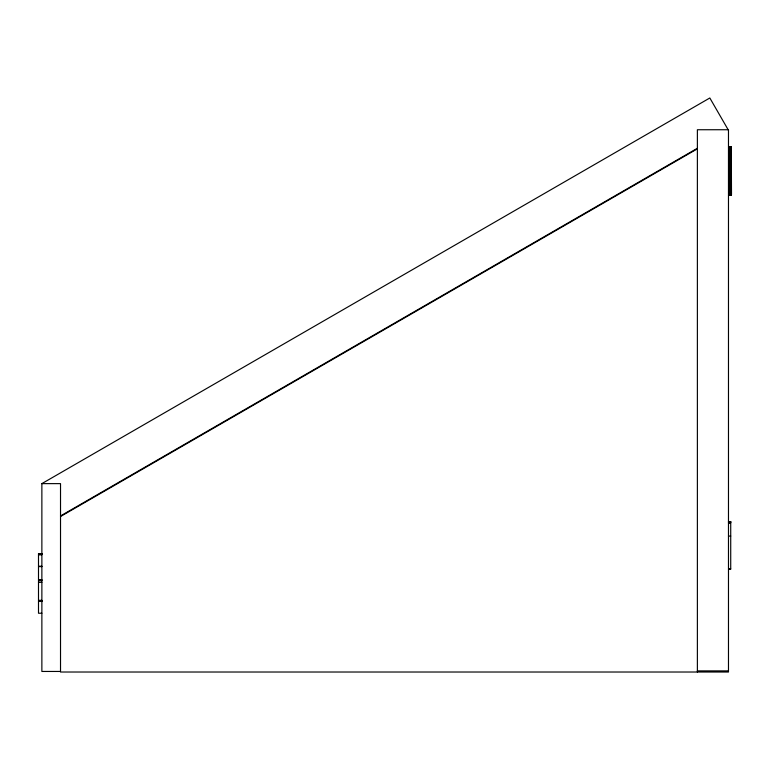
<?xml version="1.0" encoding="UTF-8"?>
<svg xmlns="http://www.w3.org/2000/svg" width="770" height="770" viewBox="0 0 770 770"><rect width="100%" height="100%" fill="white"/><g stroke="black" fill="none" stroke-linecap="round" stroke-linejoin="round"><path stroke-width="1.16" d="M729.527 190.44L729.508 194.03L729.209 166.243M729.527 165.781L729.527 175.31M729.623 161.69L729.623 160.651L729.633 161.854M729.671 151.902L729.691 147.214L731.336 147.205L731.365 150.718L729.729 150.718M731.163 165.781L731.173 175.31M729.604 180.844L729.594 182.654L729.575 179.054M731.25 180.844L731.24 182.654L731.221 179.044M729.777 161.767L731.413 161.767L731.336 147.205M730.932 146.627L729.296 146.627L729.325 162.027L729.277 150.631M729.19 149.852L729.209 147.648L729.479 193.992M729.325 160.054L729.325 159.4L729.344 161.883M731.279 193.886C732.251 195.946 728.632 195.955 729.642 193.886L729.585 147.06L729.739 153.182L731.385 153.172M729.431 165.848L729.44 164.607M731.115 180.844L731.115 178.496M729.248 160.054L729.238 161.873M729.296 146.627L731.231 147.06L731.317 151.892L731.5 194.541L729.671 194.271M729.768 178.563L729.71 169.756M731.413 178.563L731.346 169.756M60.522 671.45L41.869 671.45L41.869 483.627L709.825 97.983L728.478 130.303M60.522 515.948L697.379 148.263M60.522 516.516L697.379 148.822M729.585 147.32L731.24 147.368L731.269 149.755M729.691 147.214L731.346 147.619M731.404 158.505L729.758 158.514L729.421 150.006L729.71 148.831L731.356 148.822M731.394 155.742L729.748 155.752L729.633 151.825M729.556 185.609L729.613 195.051L731.269 195.339M41.869 483.627L60.522 483.627L60.522 672.018L728.478 672.018L728.478 129.735L697.379 129.745L697.379 672.018M728.478 521.675L730.72 521.675L730.72 569.097L728.478 569.097L730.72 568.963M728.478 521.81L730.72 521.81M728.478 522.002L730.72 522.002M728.478 522.108L730.72 522.137M728.478 522.82L730.72 522.82L728.478 522.984M728.478 536.084L730.72 536.064M41.869 553.659L38.5 553.591L38.5 613.238L41.869 613.228M38.5 553.89L41.869 553.88M38.5 553.986L41.869 553.986M38.5 554.554L41.869 554.564M38.5 554.756L41.869 554.708M38.5 566.229L41.869 566.22M38.5 566.595L41.869 566.595M38.5 579.704L41.869 579.704M38.5 580.118L41.869 580.118M38.5 580.696L41.869 580.696M38.5 582.341L41.869 582.341M38.5 600.331L41.869 600.331M38.5 600.629L41.869 600.639M38.5 601.139L41.869 601.091M38.5 601.178L41.869 601.158M697.379 670.891L728.478 670.891M731.105 148.013L731.404 194.396M729.392 161.113L729.431 161.729M729.44 176.089L729.469 177.398M731.385 166.435L731.375 164.636M729.748 166.445L729.729 164.645M729.257 167.042L729.248 164.934M731.259 195.041L731.202 185.609M729.411 148.851L729.392 147.917L729.671 154.395M729.7 147.628L729.71 148.831M729.306 146.974L729.344 151.969M731.279 161.854L731.269 160.641L731.269 165.434M731.385 162.605L731.365 160.352L731.365 161.979M731.115 151.565L731.202 174.174M729.431 162.451L729.729 160.362L729.719 161.979M729.46 148.013L729.565 174.174M729.354 154.789L729.363 157.966M731.221 156.714L731.221 160.295M731.115 165.28L731.154 194.03L731.115 191.586M729.662 157.504L729.854 194.55L729.575 153.711M729.45 156.012L729.46 158.764M729.2 159.602L729.334 193.78M731.327 160.247L731.211 153.711M731.211 151.286L731.317 154.395M729.527 186.013L729.527 188.429M41.869 601.399L38.5 601.409L41.869 601.466"/></g></svg>
